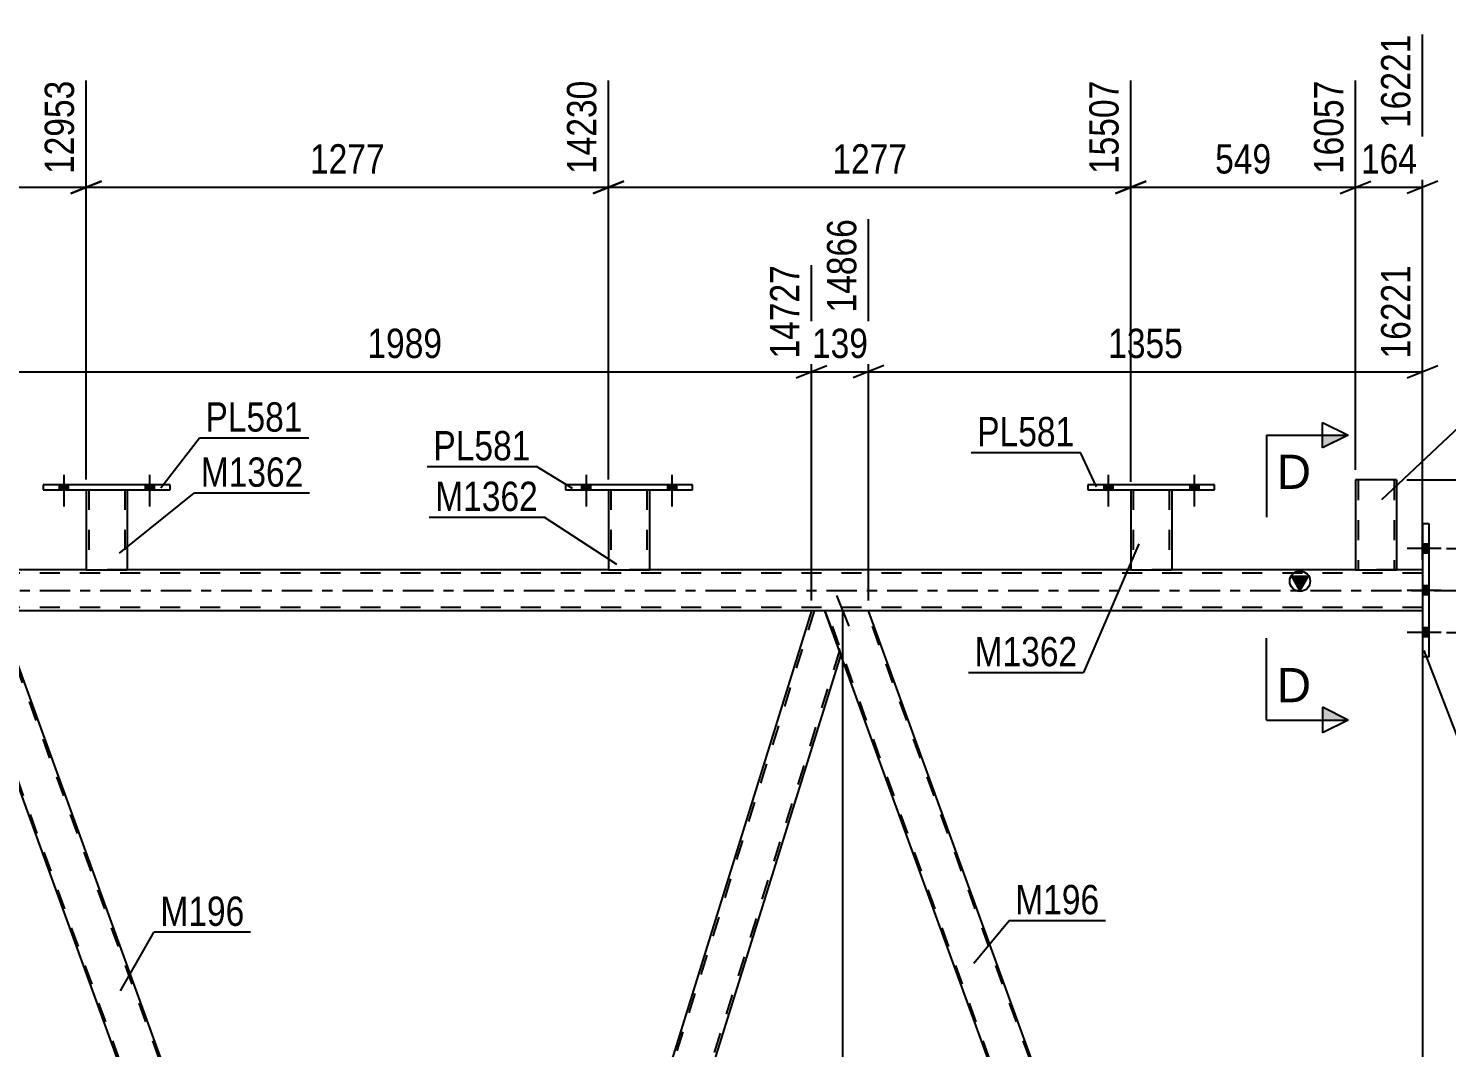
# Model space of a CAD drawing. Header units: millimetres. Extents: x -78 to 763, y -424 to 170.
# Drawn here: x 503.5 to 642.2, y -44.7 to 55 of the extents above; entities that cross this region are included whole.
import ezdxf

# ---------------------------------------------------------------- set-up
doc = ezdxf.new("R2010")
doc.units = ezdxf.units.MM
doc.linetypes.add('DXK_LINE_DOT2', pattern=[3.9198, 1.9599, -1.9599])
doc.linetypes.add('DXK_LINE_DOT3', pattern=[5.9187, 2.979, -0.9799, 0.9799, -0.9799])
doc.styles.add('Arial', font='ARIAL.TTF', dxfattribs={"height": 0.2})
doc.styles.add('Arial Narrow', font='ARIALN.TTF', dxfattribs={"height": 0.2})

# ---------------------------------------------------------------- blocks, each defined once
blk = doc.blocks.new('Part-814185653-4115 - 3727')
at = {"color": 2, "linetype": 'Continuous'}
for p, q in [((556.07, 10.32), (556.07, 9.84)), ((568.47, 10.32), (556.07, 10.32)), ((556.07, 9.84), (568.47, 9.84)), ((568.47, 9.84), (568.47, 10.32))]:
    blk.add_line(p, q, dxfattribs=at)
blk = doc.blocks.new('Bolt-814185653-4190 - 3727')
at = {"linetype": 'Continuous'}
for points in [[(506.55, 9.84), (507.43, 9.84), (507.43, 10.32), (506.55, 10.32)], [(514.95, 9.84), (515.83, 9.84), (515.83, 10.32), (514.95, 10.32)]]:
    blk.add_hatch(color=1, dxfattribs=at).paths.add_polyline_path(points)
at = {"color": 1, "linetype": 'Continuous'}
for p, q in [((506.99, 11.32), (506.99, 8.2)), ((515.39, 11.32), (515.39, 8.2)), ((506.55, 10.32), (506.55, 9.84)), ((507.43, 10.32), (507.43, 9.84)), ((514.95, 10.32), (514.95, 9.84)), ((515.83, 10.32), (515.83, 9.84))]:
    blk.add_line(p, q, dxfattribs=at)
blk = doc.blocks.new('Part-814185653-4120 - 3727')
at = {"color": 2, "linetype": 'Continuous'}
for p, q in [((611.35, 9.84), (611.35, 2)), ((615.35, 9.84), (615.35, 2)), ((611.35, 2), (615.35, 2))]:
    blk.add_line(p, q, dxfattribs=at)
at = {"color": 7, "linetype": 'DXK_LINE_DOT2'}
for p, q in [((611.35, 9.84), (615.35, 9.84)), ((611.35, 9.84), (611.35, 9.84)), ((611.35, 9.84), (611.35, 9.84)), ((611.59, 9.84), (611.59, 2)), ((615.11, 9.84), (615.11, 2)), ((615.35, 9.84), (615.35, 9.84)), ((615.35, 9.84), (615.35, 9.84)), ((615.06, 2), (615.09, 2)), ((615.06, 2), (615.09, 2)), ((615.09, 2), (615.11, 2)), ((615.09, 2), (615.11, 2))]:
    blk.add_line(p, q, dxfattribs=at)
blk = doc.blocks.new('Part-814185653-3938 - 3727')
at = {"linetype": 'Continuous'}
blk.add_hatch(color=2, dxfattribs=at).paths.add_polyline_path([(627.89, 0), (627.09, 1.4), (628.69, 1.4)])
at = {"color": 7, "linetype": 'DXK_LINE_DOT2'}
for p, q in [((639.89, 1.68), (25.23, 1.68)), ((513.19, 2), (509.19, 2)), ((564.27, 2), (560.27, 2)), ((615.35, 2), (611.35, 2)), ((637.33, 2), (633.33, 2)), ((639.89, 2), (639.89, -2)), ((639.89, -1.68), (25.23, -1.68)), ((585.7, -2), (580.13, -2))]:
    blk.add_line(p, q, dxfattribs=at)
at = {"color": 2, "linetype": 'Continuous'}
for p, q in [((509.19, 2), (462.11, 2)), ((560.27, 2), (513.19, 2)), ((611.35, 2), (564.27, 2)), ((633.33, 2), (615.35, 2)), ((627.89, 0), (627.09, 1.4)), ((627.09, 1.4), (628.69, 1.4)), ((628.69, 1.4), (627.89, 0)), ((639.89, 2), (637.33, 2)), ((580.13, -2), (500.57, -2)), ((639.89, -2), (585.7, -2))]:
    blk.add_line(p, q, dxfattribs=at)
at = {"color": 7, "linetype": 'DXK_LINE_DOT3'}
blk.add_line((25.23, 0), (639.89, 0), dxfattribs=at)
at = {"color": 2, "linetype": 'Continuous'}
blk.add_circle((627.89, 0.9), 1, dxfattribs=at)
blk = doc.blocks.new('Part-814185653-3907 - 3727')
at = {"color": 2, "linetype": 'Continuous'}
for p, q in [((640.53, 6.5), (639.89, 6.5)), ((639.89, 6.5), (639.89, -6.5)), ((640.53, -6.5), (640.53, 6.5)), ((640.53, -6.5), (639.89, -6.5))]:
    blk.add_line(p, q, dxfattribs=at)
blk = doc.blocks.new('Part-814185653-3997 - 3727')
at = {"color": 2, "linetype": 'Continuous'}
for p, q in [((585.7, -2), (581.44, -2)), ((629.82, -123.22), (585.7, -2)), ((625.56, -123.22), (582.97, -6.2))]:
    blk.add_line(p, q, dxfattribs=at)
at = {"color": 7, "linetype": 'DXK_LINE_DOT2'}
for p, q in [((581.44, -2), (582.97, -6.2)), ((625.73, -123.22), (581.61, -2)), ((629.65, -123.22), (585.53, -2)), ((625.56, -123.22), (629.82, -123.22))]:
    blk.add_line(p, q, dxfattribs=at)
blk = doc.blocks.new('Part-814185653-4007 - 3727')
at = {"color": 7, "linetype": 'DXK_LINE_DOT2'}
for p, q in [((580.38, -2), (543.56, -120.12)), ((582.86, -5.88), (546.28, -123.22)), ((582.99, -6.25), (582.97, -6.2)), ((582.99, -6.25), (582.97, -6.2)), ((543.84, -118.4), (543.42, -119.75)), ((548.03, -118.4), (546.53, -123.22)), ((544.69, -123.22), (543.42, -119.75)), ((546.53, -123.22), (544.69, -123.22))]:
    blk.add_line(p, q, dxfattribs=at)
at = {"color": 2, "linetype": 'Continuous'}
for p, q in [((580.13, -2), (543.84, -118.4)), ((581.44, -2), (580.13, -2)), ((582.97, -6.2), (581.44, -2)), ((582.99, -6.25), (548.03, -118.4))]:
    blk.add_line(p, q, dxfattribs=at)
blk = doc.blocks.new('Part-814185653-4012 - 3727')
at = {"color": 2, "linetype": 'Continuous'}
for p, q in [((500.57, -2), (496.31, -2)), ((542.93, -118.4), (500.57, -2)), ((538.68, -118.4), (497.84, -6.2))]:
    blk.add_line(p, q, dxfattribs=at)
at = {"color": 7, "linetype": 'DXK_LINE_DOT2'}
for p, q in [((496.31, -2), (497.84, -6.2)), ((540.6, -123.22), (496.48, -2)), ((544.52, -123.22), (500.4, -2)), ((540.43, -123.22), (538.68, -118.4)), ((544.69, -123.22), (542.93, -118.4)), ((544.69, -123.22), (540.43, -123.22))]:
    blk.add_line(p, q, dxfattribs=at)
blk = doc.blocks.new('Bolt-814185653-4029 - 3727')
at = {"linetype": 'Continuous'}
for points in [[(639.89, 4.54), (639.89, 3.66), (640.53, 3.66), (640.53, 4.54)], [(639.89, 4.54), (639.89, 3.66), (640.53, 3.66), (640.53, 4.54)], [(639.89, 4.54), (639.89, 3.66), (640.53, 3.66), (640.53, 4.54)], [(639.89, 0.44), (639.89, -0.44), (640.53, -0.44), (640.53, 0.44)], [(639.89, 0.44), (639.89, -0.44), (640.53, -0.44), (640.53, 0.44)], [(639.89, -3.66), (639.89, -4.54), (640.53, -4.54), (640.53, -3.66)], [(639.89, -3.66), (639.89, -4.54), (640.53, -4.54), (640.53, -3.66)], [(639.89, -3.66), (639.89, -4.54), (640.53, -4.54), (640.53, -3.66)]]:
    blk.add_hatch(color=1, dxfattribs=at).paths.add_polyline_path(points)
at = {"color": 1, "linetype": 'Continuous'}
for p, q in [((640.53, 4.54), (639.89, 4.54)), ((640.53, 4.54), (639.89, 4.54)), ((640.53, 4.54), (639.89, 4.54)), ((641.69, 4.1), (638.37, 4.1)), ((641.69, 4.1), (638.37, 4.1)), ((641.69, 4.1), (638.37, 4.1)), ((640.53, 3.66), (639.89, 3.66)), ((640.53, 3.66), (639.89, 3.66)), ((640.53, 3.66), (639.89, 3.66)), ((641.69, 0), (638.37, 0)), ((641.69, 0), (638.37, 0)), ((640.53, 0.44), (639.89, 0.44)), ((640.53, 0.44), (639.89, 0.44)), ((640.53, -0.44), (639.89, -0.44)), ((640.53, -0.44), (639.89, -0.44)), ((641.69, -4.1), (638.37, -4.1)), ((641.69, -4.1), (638.37, -4.1)), ((641.69, -4.1), (638.37, -4.1)), ((640.53, -3.66), (639.89, -3.66)), ((640.53, -3.66), (639.89, -3.66)), ((640.53, -3.66), (639.89, -3.66)), ((640.53, -4.54), (639.89, -4.54)), ((640.53, -4.54), (639.89, -4.54)), ((640.53, -4.54), (639.89, -4.54))]:
    blk.add_line(p, q, dxfattribs=at)
blk = doc.blocks.new('Bolt-814185653-4191 - 3727')
at = {"linetype": 'Continuous'}
for points in [[(557.63, 9.84), (558.51, 9.84), (558.51, 10.32), (557.63, 10.32)], [(566.03, 9.84), (566.91, 9.84), (566.91, 10.32), (566.03, 10.32)]]:
    blk.add_hatch(color=1, dxfattribs=at).paths.add_polyline_path(points)
at = {"color": 1, "linetype": 'Continuous'}
for p, q in [((558.07, 11.32), (558.07, 8.2)), ((566.47, 11.32), (566.47, 8.2)), ((557.63, 10.32), (557.63, 9.84)), ((558.51, 10.32), (558.51, 9.84)), ((566.03, 10.32), (566.03, 9.84)), ((566.91, 10.32), (566.91, 9.84))]:
    blk.add_line(p, q, dxfattribs=at)
blk = doc.blocks.new('Part-814185653-4070 - 3727')
at = {"color": 2, "linetype": 'Continuous'}
for p, q in [((633.33, 10.8), (633.33, 2)), ((637.33, 10.8), (633.33, 10.8)), ((637.33, 10.8), (637.33, 2)), ((633.33, 2), (637.33, 2))]:
    blk.add_line(p, q, dxfattribs=at)
at = {"color": 7, "linetype": 'DXK_LINE_DOT2'}
for p, q in [((633.57, 10.8), (633.57, 2)), ((637.02, 10.8), (637.03, 10.8)), ((637.03, 10.8), (637.07, 10.8)), ((637.07, 10.8), (637.09, 10.8)), ((637.09, 10.8), (637.09, 2)), ((637.07, 2), (637.03, 2)), ((637.07, 2), (637.03, 2)), ((637.09, 2), (637.07, 2)), ((637.07, 2), (637.09, 2))]:
    blk.add_line(p, q, dxfattribs=at)
blk = doc.blocks.new('Part-814185653-4075 - 3727')
at = {"color": 2, "linetype": 'Continuous'}
for p, q in [((607.15, 10.32), (607.15, 9.84)), ((619.55, 10.32), (607.15, 10.32)), ((607.15, 9.84), (619.55, 9.84)), ((619.55, 9.84), (619.55, 10.32))]:
    blk.add_line(p, q, dxfattribs=at)
blk = doc.blocks.new('Part-814185653-4100 - 3727')
at = {"color": 2, "linetype": 'Continuous'}
for p, q in [((509.19, 9.84), (509.19, 2)), ((513.19, 9.84), (513.19, 2)), ((509.19, 2), (513.19, 2))]:
    blk.add_line(p, q, dxfattribs=at)
at = {"color": 7, "linetype": 'DXK_LINE_DOT2'}
for p, q in [((509.19, 9.84), (513.19, 9.84)), ((509.19, 9.84), (509.19, 9.84)), ((509.19, 9.84), (509.19, 9.84)), ((509.43, 9.84), (509.43, 2)), ((512.95, 9.84), (512.95, 2)), ((513.19, 9.84), (513.19, 9.84)), ((513.19, 9.84), (513.19, 9.84)), ((512.89, 2), (512.93, 2)), ((512.89, 2), (512.93, 2)), ((512.93, 2), (512.95, 2)), ((512.93, 2), (512.95, 2))]:
    blk.add_line(p, q, dxfattribs=at)
blk = doc.blocks.new('Part-814185653-4105 - 3727')
at = {"color": 2, "linetype": 'Continuous'}
for p, q in [((504.99, 10.32), (504.99, 9.84)), ((517.39, 10.32), (504.99, 10.32)), ((504.99, 9.84), (517.39, 9.84)), ((517.39, 9.84), (517.39, 10.32))]:
    blk.add_line(p, q, dxfattribs=at)
blk = doc.blocks.new('Part-814185653-4110 - 3727')
at = {"color": 2, "linetype": 'Continuous'}
for p, q in [((560.27, 9.84), (560.27, 2)), ((564.27, 9.84), (564.27, 2)), ((560.27, 2), (564.27, 2))]:
    blk.add_line(p, q, dxfattribs=at)
at = {"color": 7, "linetype": 'DXK_LINE_DOT2'}
for p, q in [((560.27, 9.84), (564.27, 9.84)), ((560.27, 9.84), (560.27, 9.84)), ((560.27, 9.84), (560.27, 9.84)), ((560.51, 9.84), (560.51, 2)), ((564.03, 9.84), (564.03, 2)), ((564.27, 9.84), (564.27, 9.84)), ((564.27, 9.84), (564.27, 9.84)), ((563.97, 2), (564.01, 2)), ((563.97, 2), (564.01, 2)), ((564.01, 2), (564.03, 2)), ((564.01, 2), (564.03, 2))]:
    blk.add_line(p, q, dxfattribs=at)
blk = doc.blocks.new('Bolt-814185653-4183 - 3727')
at = {"linetype": 'Continuous'}
for points in [[(608.71, 9.84), (609.59, 9.84), (609.59, 10.32), (608.71, 10.32)], [(617.11, 9.84), (617.99, 9.84), (617.99, 10.32), (617.11, 10.32)]]:
    blk.add_hatch(color=1, dxfattribs=at).paths.add_polyline_path(points)
at = {"color": 1, "linetype": 'Continuous'}
for p, q in [((609.15, 11.32), (609.15, 8.2)), ((617.55, 11.32), (617.55, 8.2)), ((608.71, 10.32), (608.71, 9.84)), ((609.59, 10.32), (609.59, 9.84)), ((617.11, 10.32), (617.11, 9.84)), ((617.99, 10.32), (617.99, 9.84))]:
    blk.add_line(p, q, dxfattribs=at)
blk = doc.blocks.new('Bolt-814185653-4184 - 3727')
at = {"linetype": 'Continuous'}
for points in [[(608.71, 9.84), (609.59, 9.84), (609.59, 10.32), (608.71, 10.32)], [(617.11, 9.84), (617.99, 9.84), (617.99, 10.32), (617.11, 10.32)]]:
    blk.add_hatch(color=1, dxfattribs=at).paths.add_polyline_path(points)
at = {"color": 1, "linetype": 'Continuous'}
for p, q in [((609.15, 11.32), (609.15, 8.2)), ((617.55, 11.32), (617.55, 8.2)), ((608.71, 10.32), (608.71, 9.84)), ((609.59, 10.32), (609.59, 9.84)), ((617.11, 10.32), (617.11, 9.84)), ((617.99, 10.32), (617.99, 9.84))]:
    blk.add_line(p, q, dxfattribs=at)
blk = doc.blocks.new('Bolt-814185653-4189 - 3727')
at = {"linetype": 'Continuous'}
for points in [[(506.55, 9.84), (507.43, 9.84), (507.43, 10.32), (506.55, 10.32)], [(514.95, 9.84), (515.83, 9.84), (515.83, 10.32), (514.95, 10.32)]]:
    blk.add_hatch(color=1, dxfattribs=at).paths.add_polyline_path(points)
at = {"color": 1, "linetype": 'Continuous'}
for p, q in [((506.99, 11.32), (506.99, 8.2)), ((515.39, 11.32), (515.39, 8.2)), ((506.55, 10.32), (506.55, 9.84)), ((507.43, 10.32), (507.43, 9.84)), ((514.95, 10.32), (514.95, 9.84)), ((515.83, 10.32), (515.83, 9.84))]:
    blk.add_line(p, q, dxfattribs=at)
blk = doc.blocks.new('Bolt-814185653-4192 - 3727')
at = {"linetype": 'Continuous'}
for points in [[(557.63, 9.84), (558.51, 9.84), (558.51, 10.32), (557.63, 10.32)], [(566.03, 9.84), (566.91, 9.84), (566.91, 10.32), (566.03, 10.32)]]:
    blk.add_hatch(color=1, dxfattribs=at).paths.add_polyline_path(points)
at = {"color": 1, "linetype": 'Continuous'}
for p, q in [((558.07, 11.32), (558.07, 8.2)), ((566.47, 11.32), (566.47, 8.2)), ((557.63, 10.32), (557.63, 9.84)), ((558.51, 10.32), (558.51, 9.84)), ((566.03, 10.32), (566.03, 9.84)), ((566.91, 10.32), (566.91, 9.84))]:
    blk.add_line(p, q, dxfattribs=at)
blk = doc.blocks.new('StraightDimension-814185653-9951 - 3727')
at = {"color": 7, "linetype": 'Continuous'}
for p, q in [((458.11, 10.84), (458.11, 49.86)), ((509.19, 10.84), (509.19, 49.86)), ((459.61, 40.02), (456.61, 38.82)), ((458.11, 39.42), (509.19, 39.42)), ((507.69, 38.82), (510.69, 40.02))]:
    blk.add_line(p, q, dxfattribs=at)
at = {"color": 0}
blk.add_wipeout([(487.91, 40.17), (487.91, 44.37), (479.39, 44.37), (479.39, 40.17)], dxfattribs=at)
at = {"color": 3, "style": 'Arial Narrow'}
blk.add_text('1277', height=2.863, dxfattribs=at).set_placement((479.99, 40.77))
at = {"color": 0, "linetype": 'Continuous'}
blk.add_wipeout([(508.59, 50.46), (504.39, 50.46), (504.39, 40.12), (508.59, 40.12)], dxfattribs=at)
at = {"color": 3, "linetype": 'Continuous', "style": 'Arial Narrow'}
blk.add_text('12953', height=2.863, rotation=90.0002, dxfattribs=at).set_placement((507.99, 40.72))
blk = doc.blocks.new('StraightDimension-814185653-10199 - 3727')
at = {"color": 7, "linetype": 'Continuous'}
for p, q in [((649.46, 4.1), (649.46, 11.83)), ((649.46, 4.1), (649.46, 11.83)), ((648.86, 5.6), (650.06, 2.6)), ((642.21, 4.1), (651.86, 4.1)), ((649.46, 0), (649.46, 4.1)), ((650.06, -1.5), (648.86, 1.5)), ((641.21, 0), (651.86, 0))]:
    blk.add_line(p, q, dxfattribs=at)
at = {"color": 0}
blk.add_wipeout([(648.71, 11.31), (644.51, 11.31), (644.51, 4.63), (648.71, 4.63)], dxfattribs=at)
at = {"color": 3, "style": 'Arial Narrow'}
blk.add_text('103', height=2.863, rotation=90.0002, dxfattribs=at).set_placement((648.11, 5.23))
blk = doc.blocks.new('StraightDimension-814185653-9947 - 3727')
at = {"color": 7, "linetype": 'Continuous'}
for p, q in [((639.89, 3), (639.89, 54.36)), ((633.33, 11.8), (633.33, 49.86)), ((631.83, 38.82), (634.83, 40.02)), ((633.33, 39.42), (639.89, 39.42)), ((641.39, 40.02), (638.39, 38.82))]:
    blk.add_line(p, q, dxfattribs=at)
at = {"color": 0}
blk.add_wipeout([(639.95, 40.17), (639.95, 44.37), (633.26, 44.37), (633.26, 40.17)], dxfattribs=at)
at = {"color": 3, "style": 'Arial Narrow'}
blk.add_text('164', height=2.863, dxfattribs=at).set_placement((633.86, 40.77))
at = {"color": 0, "linetype": 'Continuous'}
blk.add_wipeout([(639.29, 54.96), (635.09, 54.96), (635.09, 44.62), (639.29, 44.62)], dxfattribs=at)
at = {"color": 3, "linetype": 'Continuous', "style": 'Arial Narrow'}
blk.add_text('16221', height=2.863, rotation=90.0002, dxfattribs=at).set_placement((638.69, 45.22))
blk = doc.blocks.new('StraightDimension-814185653-5121 - 3727')
at = {"color": 7, "linetype": 'Continuous'}
blk.add_line((638.33, 10.8), (691.06, 10.8), dxfattribs=at)
blk = doc.blocks.new('StraightDimension-814185653-4859 - 3727')
at = {"color": 7, "linetype": 'Continuous'}
for p, q in [((500.57, -1), (500.57, 36.32)), ((580.13, -1), (580.13, 31.82)), ((502.07, 21.98), (499.07, 20.78)), ((500.57, 21.38), (580.13, 21.38)), ((578.63, 20.78), (581.63, 21.98))]:
    blk.add_line(p, q, dxfattribs=at)
at = {"color": 0}
blk.add_wipeout([(544.6, 22.13), (544.6, 26.33), (536.09, 26.33), (536.09, 22.13)], dxfattribs=at)
at = {"color": 3, "style": 'Arial Narrow'}
blk.add_text('1989', height=2.863, dxfattribs=at).set_placement((536.69, 22.73))
at = {"color": 0, "linetype": 'Continuous'}
blk.add_wipeout([(579.53, 32.42), (575.33, 32.42), (575.33, 22.08), (579.53, 22.08)], dxfattribs=at)
at = {"color": 3, "linetype": 'Continuous', "style": 'Arial Narrow'}
blk.add_text('14727', height=2.863, rotation=90.0002, dxfattribs=at).set_placement((578.93, 22.68))
blk = doc.blocks.new('StraightDimension-814185653-9950 - 3727')
at = {"color": 7, "linetype": 'Continuous'}
for p, q in [((509.19, 10.84), (509.19, 49.86)), ((560.27, 10.84), (560.27, 49.86)), ((510.69, 40.02), (507.69, 38.82)), ((509.19, 39.42), (560.27, 39.42)), ((558.77, 38.82), (561.77, 40.02))]:
    blk.add_line(p, q, dxfattribs=at)
at = {"color": 0}
blk.add_wipeout([(538.99, 40.17), (538.99, 44.37), (530.47, 44.37), (530.47, 40.17)], dxfattribs=at)
at = {"color": 3, "style": 'Arial Narrow'}
blk.add_text('1277', height=2.863, dxfattribs=at).set_placement((531.07, 40.77))
at = {"color": 0, "linetype": 'Continuous'}
blk.add_wipeout([(559.67, 50.46), (555.47, 50.46), (555.47, 40.12), (559.67, 40.12)], dxfattribs=at)
at = {"color": 3, "linetype": 'Continuous', "style": 'Arial Narrow'}
blk.add_text('14230', height=2.863, rotation=90.0002, dxfattribs=at).set_placement((559.07, 40.72))
blk = doc.blocks.new('StraightDimension-814185653-9949 - 3727')
at = {"color": 7, "linetype": 'Continuous'}
for p, q in [((560.27, 10.84), (560.27, 49.86)), ((611.35, 10.61), (611.35, 49.86)), ((561.77, 40.02), (558.77, 38.82)), ((560.27, 39.42), (611.35, 39.42)), ((609.85, 38.82), (612.85, 40.02))]:
    blk.add_line(p, q, dxfattribs=at)
at = {"color": 0}
blk.add_wipeout([(590.07, 40.17), (590.07, 44.37), (581.56, 44.37), (581.56, 40.17)], dxfattribs=at)
at = {"color": 3, "style": 'Arial Narrow'}
blk.add_text('1277', height=2.863, dxfattribs=at).set_placement((582.16, 40.77))
at = {"color": 0, "linetype": 'Continuous'}
blk.add_wipeout([(610.75, 50.46), (606.55, 50.46), (606.55, 40.12), (610.75, 40.12)], dxfattribs=at)
at = {"color": 3, "linetype": 'Continuous', "style": 'Arial Narrow'}
blk.add_text('15507', height=2.863, rotation=90.0002, dxfattribs=at).set_placement((610.15, 40.72))
blk = doc.blocks.new('StraightDimension-814185653-4827 - 3727')
at = {"color": 7, "linetype": 'Continuous'}
for p, q in [((585.7, -1), (585.7, 36.32)), ((639.89, 3), (639.89, 31.82)), ((587.2, 21.98), (584.2, 20.78)), ((585.7, 21.38), (639.89, 21.38)), ((638.39, 20.78), (641.39, 21.98))]:
    blk.add_line(p, q, dxfattribs=at)
at = {"color": 0}
blk.add_wipeout([(617.05, 22.13), (617.05, 26.33), (608.54, 26.33), (608.54, 22.13)], dxfattribs=at)
at = {"color": 3, "style": 'Arial Narrow'}
blk.add_text('1355', height=2.863, dxfattribs=at).set_placement((609.14, 22.73))
at = {"color": 0, "linetype": 'Continuous'}
blk.add_wipeout([(639.29, 32.42), (635.09, 32.42), (635.09, 22.08), (639.29, 22.08)], dxfattribs=at)
at = {"color": 3, "linetype": 'Continuous', "style": 'Arial Narrow'}
blk.add_text('16221', height=2.863, rotation=90.0002, dxfattribs=at).set_placement((638.69, 22.68))
blk = doc.blocks.new('StraightDimension-814185653-4237 - 3727')
at = {"color": 7, "linetype": 'Continuous'}
for p, q in [((583.8, -3.5), (582.6, -0.5)), ((602.67, -2), (580.35, -2)), ((583.2, -123.22), (583.2, -2)), ((582.6, -121.72), (583.8, -124.72)), ((601.81, -123.22), (580.35, -123.22))]:
    blk.add_line(p, q, dxfattribs=at)
at = {"color": 0}
blk.add_wipeout([(582.45, -58.35), (578.25, -58.35), (578.25, -66.87), (582.45, -66.87)], dxfattribs=at)
at = {"color": 3, "style": 'Arial Narrow'}
blk.add_text('3030', height=2.863, rotation=90.0002, dxfattribs=at).set_placement((581.85, -66.27))
blk = doc.blocks.new('StraightDimension-814185653-4806 - 3727')
at = {"color": 7, "linetype": 'Continuous'}
for p, q in [((639.89, -3), (639.89, -72.81)), ((661.51, -122.22), (661.51, -67.56)), ((641.39, -69.81), (638.39, -71.01)), ((639.89, -70.41), (661.51, -70.41)), ((660.01, -71.01), (663.01, -69.81))]:
    blk.add_line(p, q, dxfattribs=at)
at = {"color": 0}
blk.add_wipeout([(654.95, -69.66), (654.95, -65.46), (646.44, -65.46), (646.44, -69.66)], dxfattribs=at)
at = {"color": 3, "style": 'Arial Narrow'}
blk.add_text('1433', height=2.863, dxfattribs=at).set_placement((647.04, -69.06))
blk = doc.blocks.new('StraightDimension-814185653-4839 - 3727')
at = {"color": 7, "linetype": 'Continuous'}
for p, q in [((585.7, -1), (585.7, 36.32)), ((580.13, -1), (580.13, 31.82)), ((578.63, 20.78), (581.63, 21.98)), ((580.13, 21.38), (585.7, 21.38)), ((587.2, 21.98), (584.2, 20.78))]:
    blk.add_line(p, q, dxfattribs=at)
at = {"color": 0}
blk.add_wipeout([(586.26, 22.13), (586.26, 26.33), (579.57, 26.33), (579.57, 22.13)], dxfattribs=at)
at = {"color": 3, "style": 'Arial Narrow'}
blk.add_text('139', height=2.863, dxfattribs=at).set_placement((580.17, 22.73))
at = {"color": 0, "linetype": 'Continuous'}
blk.add_wipeout([(585.1, 36.92), (580.9, 36.92), (580.9, 26.58), (585.1, 26.58)], dxfattribs=at)
at = {"color": 3, "linetype": 'Continuous', "style": 'Arial Narrow'}
blk.add_text('14866', height=2.863, rotation=90.0002, dxfattribs=at).set_placement((584.5, 27.18))
blk = doc.blocks.new('StraightDimension-814185653-9948 - 3727')
at = {"color": 7, "linetype": 'Continuous'}
for p, q in [((611.35, 10.61), (611.35, 49.86)), ((633.33, 11.8), (633.33, 49.86)), ((612.85, 40.02), (609.85, 38.82)), ((611.35, 39.42), (633.33, 39.42)), ((631.83, 38.82), (634.83, 40.02))]:
    blk.add_line(p, q, dxfattribs=at)
at = {"color": 0}
blk.add_wipeout([(625.68, 40.17), (625.68, 44.37), (619, 44.37), (619, 40.17)], dxfattribs=at)
at = {"color": 3, "style": 'Arial Narrow'}
blk.add_text('549', height=2.863, dxfattribs=at).set_placement((619.6, 40.77))
at = {"color": 0, "linetype": 'Continuous'}
blk.add_wipeout([(632.73, 50.46), (628.53, 50.46), (628.53, 40.12), (632.73, 40.12)], dxfattribs=at)
at = {"color": 3, "linetype": 'Continuous', "style": 'Arial Narrow'}
blk.add_text('16057', height=2.863, rotation=90.0002, dxfattribs=at).set_placement((632.13, 40.72))
blk = doc.blocks.new('StraightDimension-814185653-10177 - 3727')
at = {"color": 7, "linetype": 'Continuous'}
for p, q in [((680.64, -1.5), (679.44, 1.5)), ((641.03, 0), (682.44, 0)), ((680.04, -125.86), (680.04, 0)), ((679.44, -124.36), (680.64, -127.36)), ((662.51, -125.86), (682.44, -125.86))]:
    blk.add_line(p, q, dxfattribs=at)
at = {"color": 0}
blk.add_wipeout([(679.29, -58.67), (675.09, -58.67), (675.09, -67.19), (679.29, -67.19)], dxfattribs=at)
at = {"color": 3, "style": 'Arial Narrow'}
blk.add_text('3146', height=2.863, rotation=90.0002, dxfattribs=at).set_placement((678.69, -66.59))
blk = doc.blocks.new('StraightDimension-814185653-10200 - 3727')
at = {"color": 7, "linetype": 'Continuous'}
for p, q in [((648.86, 1.5), (650.06, -1.5)), ((641.21, 0), (651.86, 0)), ((649.46, -4.1), (649.46, 0)), ((650.06, -5.6), (648.86, -2.6)), ((642.24, -4.1), (651.86, -4.1)), ((649.46, -4.1), (649.46, -11.83)), ((649.46, -4.1), (649.46, -11.83))]:
    blk.add_line(p, q, dxfattribs=at)
at = {"color": 0}
blk.add_wipeout([(648.71, -4.62), (644.51, -4.62), (644.51, -11.31), (648.71, -11.31)], dxfattribs=at)
at = {"color": 3, "style": 'Arial Narrow'}
blk.add_text('103', height=2.863, rotation=90.0002, dxfattribs=at).set_placement((648.11, -10.71))
blk = doc.blocks.new('Mark-814185653-4101 - 3727')
at = {"color": 0}
blk.add_wipeout([(530.35, 15.53), (530.35, 18.53), (520.85, 18.53), (520.85, 15.53)], dxfattribs=at)
blk.add_wipeout([(530.35, 15.53), (530.35, 18.53), (520.85, 18.53), (520.85, 15.53)], dxfattribs=at)
at = {"color": 30, "linetype": 'Continuous'}
for p, q in [((516.48, 10.02), (520.25, 14.93)), ((520.25, 14.93), (530.95, 14.93))]:
    blk.add_line(p, q, dxfattribs=at)
at = {"color": 3, "style": 'Arial Narrow'}
blk.add_text('PL581', height=2.863, dxfattribs=at).set_placement((520.85, 15.53))
blk = doc.blocks.new('Mark-814185653-4106 - 3727')
at = {"color": 0}
blk.add_wipeout([(553.37, 7.77), (553.37, 10.77), (543.32, 10.77), (543.32, 7.77)], dxfattribs=at)
blk.add_wipeout([(553.37, 7.77), (553.37, 10.77), (543.32, 10.77), (543.32, 7.77)], dxfattribs=at)
at = {"color": 30, "linetype": 'Continuous'}
for p in [(542.72, 7.17), (561.08, 2.52)]:
    blk.add_line(p, (553.97, 7.17), dxfattribs=at)
at = {"color": 3, "style": 'Arial Narrow'}
blk.add_text('M1362', height=2.863, dxfattribs=at).set_placement((543.32, 7.77))
blk = doc.blocks.new('Mark-814185653-3903 - 3727')
at = {"color": 0}
blk.add_wipeout([(653.89, -18.88), (653.89, -15.88), (645.85, -15.88), (645.85, -18.88)], dxfattribs=at)
blk.add_wipeout([(653.89, -18.88), (653.89, -15.88), (645.85, -15.88), (645.85, -18.88)], dxfattribs=at)
at = {"color": 30, "linetype": 'Continuous'}
for p, q in [((640.02, -5.86), (645.25, -19.48)), ((645.25, -19.48), (654.49, -19.48))]:
    blk.add_line(p, q, dxfattribs=at)
at = {"color": 3, "style": 'Arial Narrow'}
blk.add_text('SP19', height=2.863, dxfattribs=at).set_placement((645.85, -18.88))
blk = doc.blocks.new('Mark-814185653-3993 - 3727')
at = {"color": 0}
blk.add_wipeout([(608.27, -31.66), (608.27, -28.66), (600.05, -28.66), (600.05, -31.66)], dxfattribs=at)
blk.add_wipeout([(608.27, -31.66), (608.27, -28.66), (600.05, -28.66), (600.05, -31.66)], dxfattribs=at)
at = {"color": 30, "linetype": 'Continuous'}
for p, q in [((596, -36.44), (599.45, -32.26)), ((599.45, -32.26), (608.87, -32.26))]:
    blk.add_line(p, q, dxfattribs=at)
at = {"color": 3, "style": 'Arial Narrow'}
blk.add_text('M196', height=2.863, dxfattribs=at).set_placement((600.05, -31.66))
blk = doc.blocks.new('Mark-814185653-4008 - 3727')
at = {"color": 0}
blk.add_wipeout([(524.66, -32.8), (524.66, -29.8), (516.44, -29.8), (516.44, -32.8)], dxfattribs=at)
blk.add_wipeout([(524.66, -32.8), (524.66, -29.8), (516.44, -29.8), (516.44, -32.8)], dxfattribs=at)
at = {"color": 30, "linetype": 'Continuous'}
for p, q in [((512.54, -39.15), (515.84, -33.4)), ((515.84, -33.4), (525.26, -33.4))]:
    blk.add_line(p, q, dxfattribs=at)
at = {"color": 3, "style": 'Arial Narrow'}
blk.add_text('M196', height=2.863, dxfattribs=at).set_placement((516.44, -32.8))
blk = doc.blocks.new('SectionMark-814185653-5377 - 3727')
at = {"linetype": 'Continuous'}
for points in [[(630.11, 13.93), (630.11, 15.18), (632.61, 15.18)], [(630.11, -12.68), (630.11, -11.43), (632.61, -12.68)]]:
    blk.add_hatch(color=6, dxfattribs=at).paths.add_polyline_path(points)
at = {"color": 6, "linetype": 'Continuous'}
for p, q in [((630.11, 13.93), (630.11, 16.43)), ((630.11, 16.43), (632.61, 15.18)), ((624.61, 15.18), (624.61, 7.18)), ((624.61, 15.18), (632.61, 15.18)), ((632.61, 15.18), (630.11, 13.93)), ((624.61, -12.68), (624.61, -4.68)), ((632.61, -12.68), (630.11, -11.43)), ((630.11, -11.43), (630.11, -13.93)), ((624.61, -12.68), (632.61, -12.68)), ((632.61, -12.68), (630.11, -13.93))]:
    blk.add_line(p, q, dxfattribs=at)
at = {"color": 0, "linetype": 'Continuous'}
for points in [[(628.98, 9.93), (628.98, 13.43), (625.61, 13.43), (625.61, 9.93)], [(628.98, -10.93), (628.98, -7.43), (625.61, -7.43), (625.61, -10.93)]]:
    blk.add_wipeout(points, dxfattribs=at)
at = {"color": 3, "linetype": 'Continuous', "style": 'Arial'}
for p in [(625.61, 9.93), (625.61, -10.93)]:
    blk.add_text('D', height=3.34, dxfattribs=at).set_placement(p)
blk = doc.blocks.new('Mark-814185653-4066 - 3727')
at = {"color": 0}
blk.add_wipeout([(655.23, 17.63), (655.23, 20.63), (645.18, 20.63), (645.18, 17.63)], dxfattribs=at)
blk.add_wipeout([(655.23, 17.63), (655.23, 20.63), (645.18, 20.63), (645.18, 17.63)], dxfattribs=at)
at = {"color": 30, "linetype": 'Continuous'}
for p, q in [((635.91, 8.89), (644.58, 17.03)), ((644.58, 17.03), (655.83, 17.03))]:
    blk.add_line(p, q, dxfattribs=at)
at = {"color": 3, "style": 'Arial Narrow'}
blk.add_text('M1450', height=2.863, dxfattribs=at).set_placement((645.18, 17.63))
blk = doc.blocks.new('Mark-814185653-4071 - 3727')
at = {"color": 0}
blk.add_wipeout([(605.84, 14.1), (605.84, 17.1), (596.33, 17.1), (596.33, 14.1)], dxfattribs=at)
blk.add_wipeout([(605.84, 14.1), (605.84, 17.1), (596.33, 17.1), (596.33, 14.1)], dxfattribs=at)
at = {"color": 30, "linetype": 'Continuous'}
for p in [(595.73, 13.5), (607.98, 10.12)]:
    blk.add_line(p, (606.44, 13.5), dxfattribs=at)
at = {"color": 3, "style": 'Arial Narrow'}
blk.add_text('PL581', height=2.863, dxfattribs=at).set_placement((596.33, 14.1))
blk = doc.blocks.new('Mark-814185653-4096 - 3727')
at = {"color": 0}
blk.add_wipeout([(530.44, 10.14), (530.44, 13.14), (520.39, 13.14), (520.39, 10.14)], dxfattribs=at)
blk.add_wipeout([(530.44, 10.14), (530.44, 13.14), (520.39, 13.14), (520.39, 10.14)], dxfattribs=at)
at = {"color": 30, "linetype": 'Continuous'}
for p, q in [((512.43, 3.65), (519.79, 9.54)), ((519.79, 9.54), (531.04, 9.54))]:
    blk.add_line(p, q, dxfattribs=at)
at = {"color": 3, "style": 'Arial Narrow'}
blk.add_text('M1362', height=2.863, dxfattribs=at).set_placement((520.39, 10.14))
blk = doc.blocks.new('Mark-814185653-4111 - 3727')
at = {"color": 0}
blk.add_wipeout([(552.64, 12.72), (552.64, 15.72), (543.14, 15.72), (543.14, 12.72)], dxfattribs=at)
blk.add_wipeout([(552.64, 12.72), (552.64, 15.72), (543.14, 15.72), (543.14, 12.72)], dxfattribs=at)
at = {"color": 30, "linetype": 'Continuous'}
for p in [(542.54, 12.12), (556.74, 9.98)]:
    blk.add_line(p, (553.24, 12.12), dxfattribs=at)
at = {"color": 3, "style": 'Arial Narrow'}
blk.add_text('PL581', height=2.863, dxfattribs=at).set_placement((543.14, 12.72))
blk = doc.blocks.new('Mark-814185653-4116 - 3727')
at = {"color": 0}
blk.add_wipeout([(606.12, -7.41), (606.12, -4.41), (596.07, -4.41), (596.07, -7.41)], dxfattribs=at)
blk.add_wipeout([(606.12, -7.41), (606.12, -4.41), (596.07, -4.41), (596.07, -7.41)], dxfattribs=at)
at = {"color": 30, "linetype": 'Continuous'}
for p in [(612.14, 4.57), (595.47, -8.01)]:
    blk.add_line(p, (606.72, -8.01), dxfattribs=at)
at = {"color": 3, "style": 'Arial Narrow'}
blk.add_text('M1362', height=2.863, dxfattribs=at).set_placement((596.07, -7.41))

msp = doc.modelspace()

# ---------------------------------------------------------------- block references
for name in ['Bolt-814185653-4190 - 3727', 'Bolt-814185653-4189 - 3727', 'Bolt-814185653-4191 - 3727', 'Bolt-814185653-4192 - 3727', 'Bolt-814185653-4183 - 3727', 'Bolt-814185653-4184 - 3727', 'Part-814185653-4105 - 3727', 'Part-814185653-4100 - 3727', 'Part-814185653-4115 - 3727', 'Part-814185653-4110 - 3727', 'Part-814185653-4075 - 3727', 'Part-814185653-4120 - 3727', 'Part-814185653-4070 - 3727', 'Part-814185653-3907 - 3727', 'Bolt-814185653-4029 - 3727', 'Part-814185653-3938 - 3727', 'Part-814185653-4012 - 3727', 'Part-814185653-4007 - 3727', 'Part-814185653-3997 - 3727']:
    msp.add_blockref(name, (0, 0))

# ---------------------------------------------------------------- next in the draw order: block references
for name in ['StraightDimension-814185653-9951 - 3727', 'StraightDimension-814185653-10199 - 3727', 'Mark-814185653-4008 - 3727']:
    msp.add_blockref(name, (0, 0))

# ---------------------------------------------------------------- next in the draw order: block references
msp.add_blockref('StraightDimension-814185653-9947 - 3727', (0, 0))

# ---------------------------------------------------------------- next in the draw order: block references
msp.add_blockref('StraightDimension-814185653-5121 - 3727', (0, 0))

# ---------------------------------------------------------------- next in the draw order: block references
for name in ['StraightDimension-814185653-4859 - 3727', 'StraightDimension-814185653-4806 - 3727']:
    msp.add_blockref(name, (0, 0))

# ---------------------------------------------------------------- next in the draw order: block references
msp.add_blockref('StraightDimension-814185653-9950 - 3727', (0, 0))

# ---------------------------------------------------------------- next in the draw order: block references
for name in ['StraightDimension-814185653-9949 - 3727', 'Mark-814185653-4101 - 3727']:
    msp.add_blockref(name, (0, 0))

# ---------------------------------------------------------------- next in the draw order: block references
for name in ['StraightDimension-814185653-4827 - 3727', 'Mark-814185653-4096 - 3727', 'Mark-814185653-4106 - 3727']:
    msp.add_blockref(name, (0, 0))

# ---------------------------------------------------------------- next in the draw order: block references
for name in ['StraightDimension-814185653-9948 - 3727', 'Mark-814185653-4066 - 3727', 'Mark-814185653-4071 - 3727', 'Mark-814185653-4111 - 3727', 'StraightDimension-814185653-10177 - 3727', 'StraightDimension-814185653-4237 - 3727']:
    msp.add_blockref(name, (0, 0))

# ---------------------------------------------------------------- next in the draw order: block references
for name in ['StraightDimension-814185653-4839 - 3727', 'SectionMark-814185653-5377 - 3727', 'Mark-814185653-4116 - 3727', 'StraightDimension-814185653-10200 - 3727', 'Mark-814185653-3993 - 3727']:
    msp.add_blockref(name, (0, 0))

# ---------------------------------------------------------------- next in the draw order: block references
msp.add_blockref('Mark-814185653-3903 - 3727', (0, 0))

doc.saveas('drawing.dxf')
